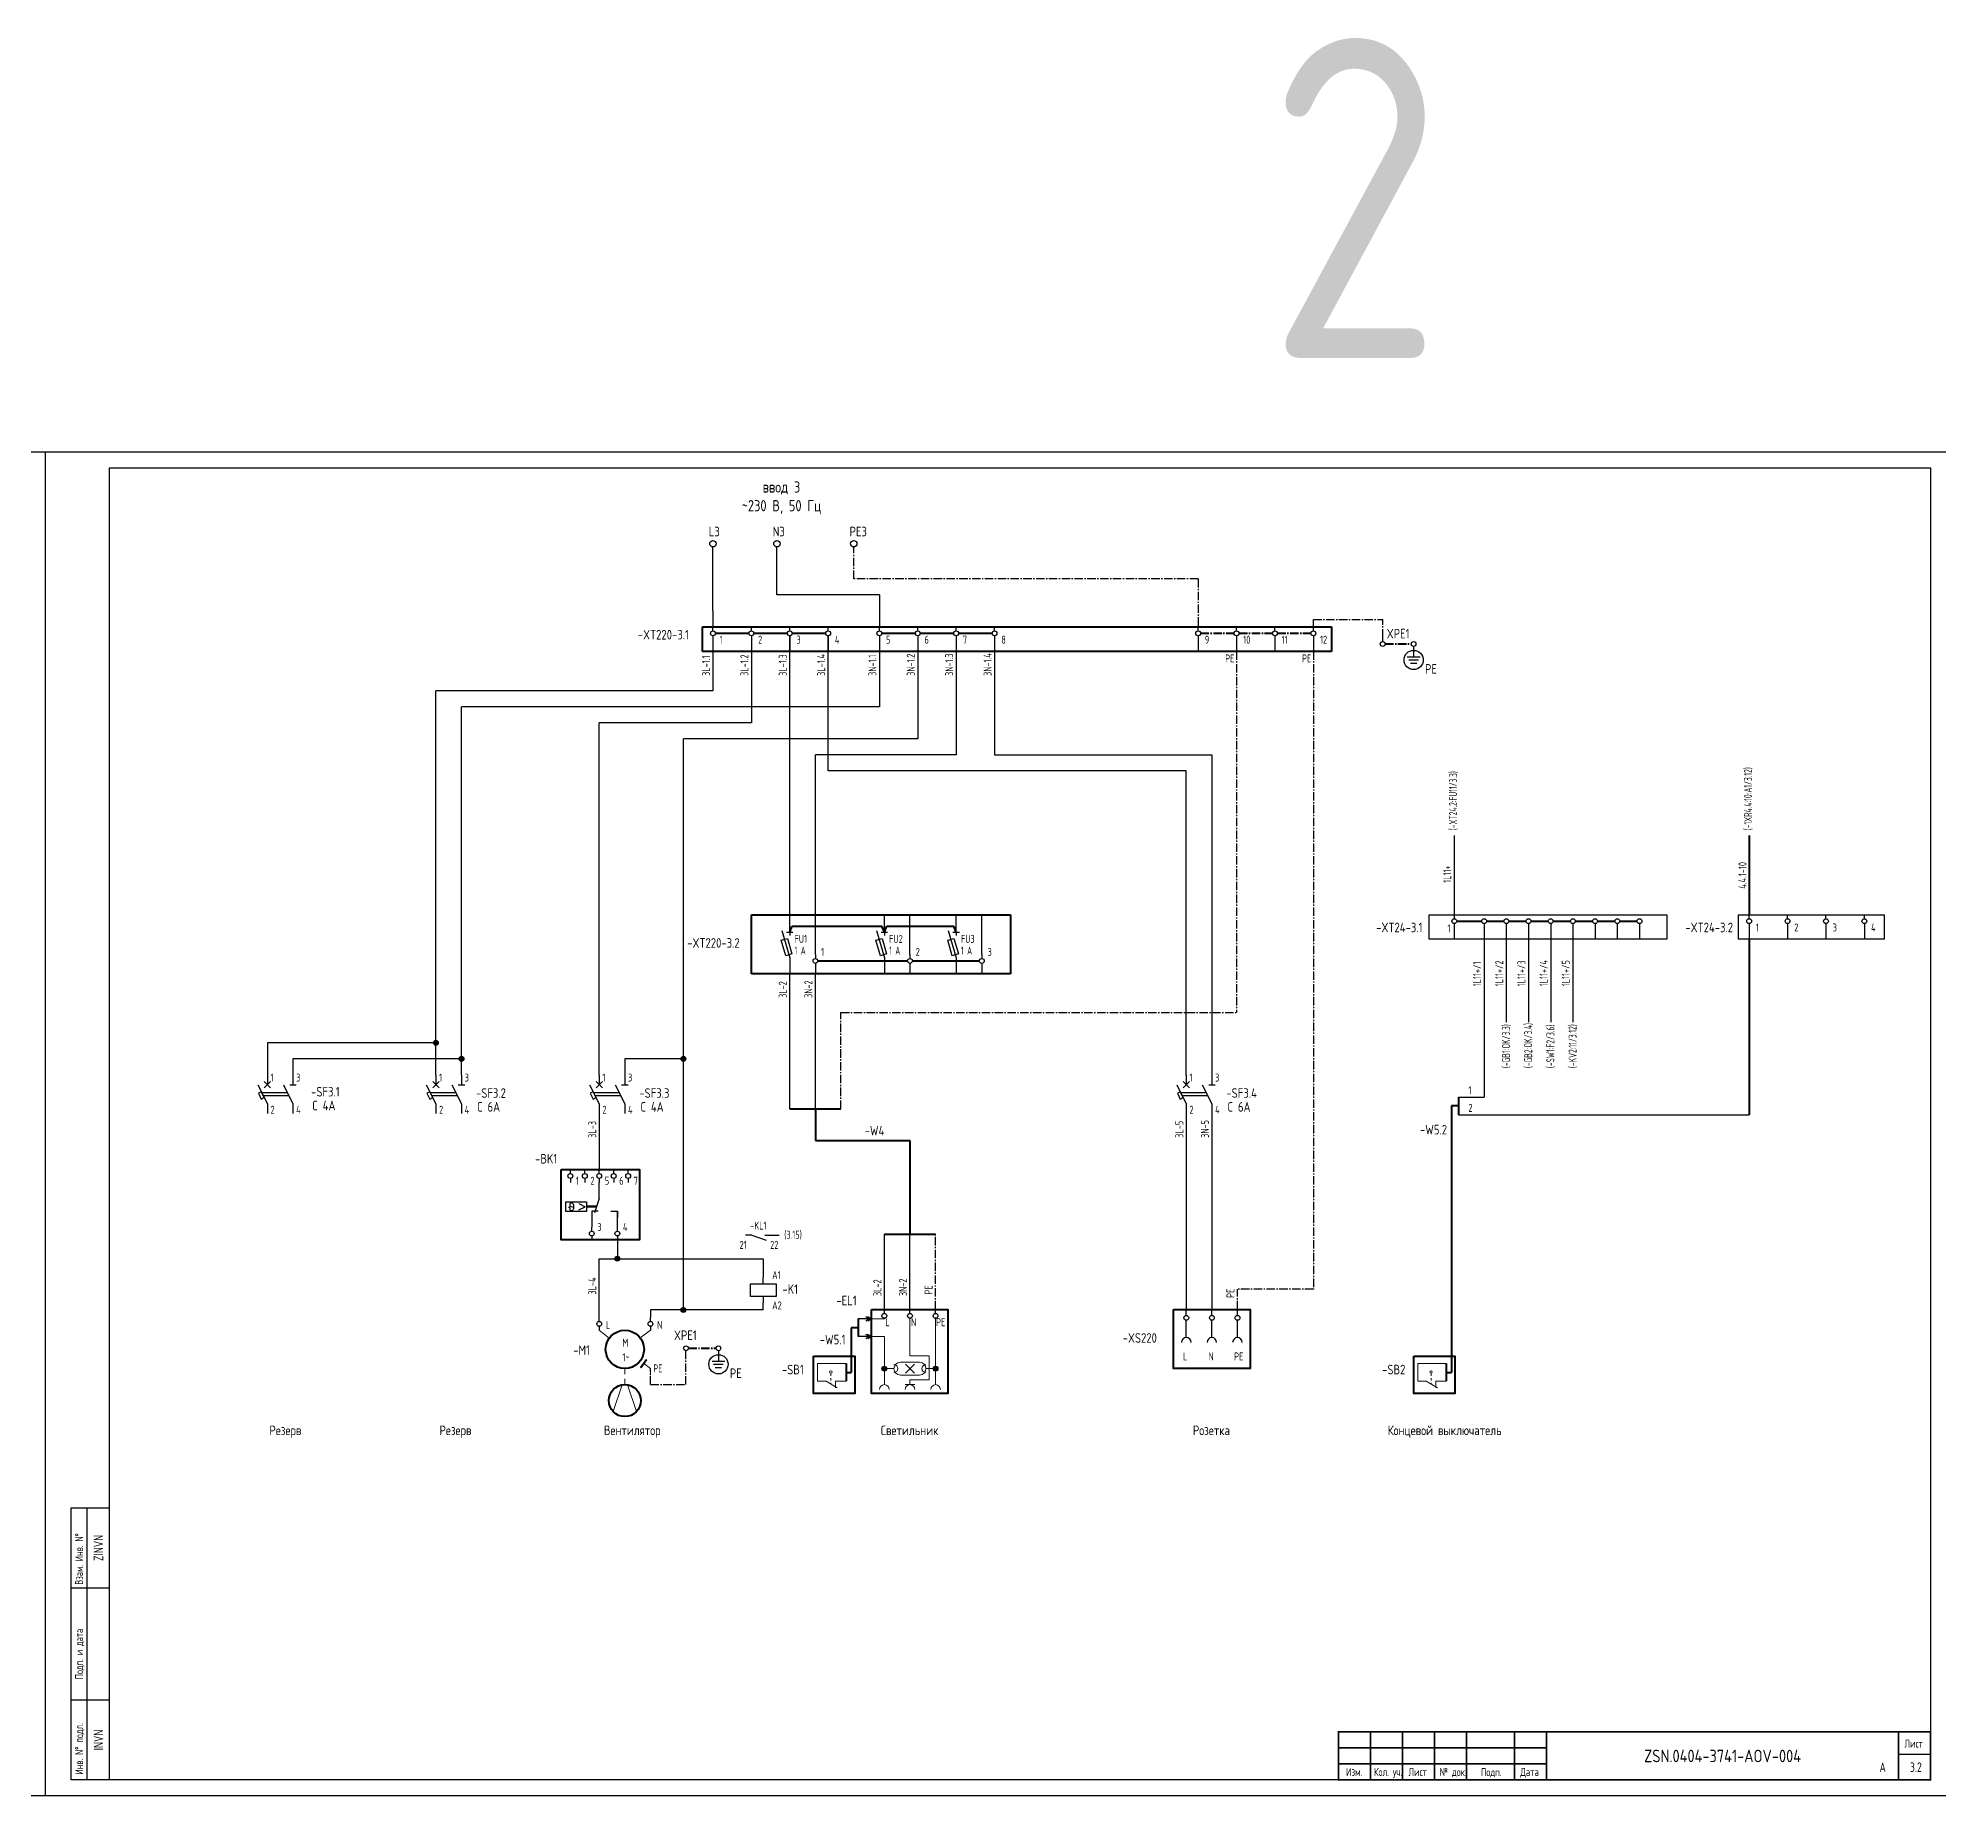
# Model space of a CAD drawing. Header units: millimetres. Extents: x 692 to 4850, y 1466 to 2016.
# Drawn here: x 1284 to 1878, y 1466 to 2016 of the extents above; entities that cross this region are included whole.
import ezdxf
from ezdxf.enums import TextEntityAlignment as Align

# ---------------------------------------------------------------- set-up
doc = ezdxf.new("R2010")
doc.units = ezdxf.units.MM
doc.set_wipeout_variables(frame=1)
doc.linetypes.add('EPL_DASHLONGDOT', pattern=[1, 0.66, -0.12, 0.1, -0.12])
doc.layers.add('EPLAN108', color=5, linetype='Continuous', lineweight=30)
for name, color, linetype in [('Временный', 6, 'Continuous'), ('КИА_МАРКИРОВКА', 2, 'Continuous'), ('КИА_НАКЛЕЙКИ', 1, 'Continuous'), ('КИА_РАМКИ-ШТАМПЫ', 7, 'Continuous'), ('ФОРМАТ', 7, 'Continuous')]:
    doc.layers.add(name, color=color, linetype=linetype)
doc.styles.add('GOST 2.304 type A', font='')
doc.styles.add('GOST-A 3-1', font='', dxfattribs={"height": 3})
doc.styles.add('GOSTA-2.5-1', font='', dxfattribs={"width": 0.9, "height": 2.5})
doc.styles.add('ROMAND0-100', font='romand.shx')
doc.styles.add('ROMANS0-60', font='romans.shx', dxfattribs={"width": 0.6})
doc.styles.add('ROMANS0-70', font='romans.shx', dxfattribs={"width": 0.7})
doc.styles.get('GOST 2.304 type A').set_extended_font_data('GOST 2.304 type A')
doc.styles.get('GOST-A 3-1').set_extended_font_data('GOST type A')
doc.styles.get('GOSTA-2.5-1').set_extended_font_data('GOST Type AU')

# ---------------------------------------------------------------- blocks, each defined once
blk = doc.blocks.new('frm6')
at = {"layer": 'ФОРМАТ'}
blk.add_line((-185, 15), (-120, 15), dxfattribs=at)
at = {"layer": 'ФОРМАТ', "const_width": 0.5}
blk.add_lwpolyline([(-185, 15), (-185, 0), (0, 0), (0, 15)], close=True, dxfattribs=at)
for points in [[(-175, 15), (-175, 0)], [(-165, 15), (-165, 0)], [(-155, 15), (-155, 0)], [(-145, 15), (-145, 0)], [(-130, 15), (-130, 0)], [(-120, 15), (-120, 0)], [(-10, 15), (-10, 0)], [(-185, 10), (-120, 10)], [(-10, 8), (0, 8)], [(-185, 5), (-120, 5)]]:
    blk.add_lwpolyline(points, dxfattribs=at)
at = {"layer": 'ФОРМАТ', "style": 'GOSTA-2.5-1', "width": 0.95}
for s, p in [('Лист', (-8.17, 9.36)), ('Изм.', (-182.63, 0.5)), ('Кол. уч.', (-173.96, 0.5)), ('Лист', (-163.13, 0.5)), ('№ док.', (-153.38, 0.5)), ('Подп.', (-140.5, 0.44)), ('Дата', (-128.17, 0.5))]:
    blk.add_text(s, height=2.5, dxfattribs=at).set_placement(p, align=Align.BOTTOM_LEFT)
at = {"layer": 'ФОРМАТ', "flags": 8}
for tag, style, width, p in [('R2', 'ROMANS0-70', 0.7, (-184.4, 10)), ('QTY2', 'ROMANS0-70', 0.65, (-174.28, 10.29)), ('SH2', 'ROMANS0-70', 0.7, (-164.3, 10)), ('ND2', 'ROMANS0-60', 0.6, (-154.34, 10)), ('SIGN2', 'ROMANS0-70', 0.7, (-144.3, 10)), ('DATE2', 'ROMANS0-70', 0.43, (-129.4, 10)), ('R1', 'ROMANS0-70', 0.7, (-184.4, 5)), ('QTY1', 'ROMANS0-70', 0.65, (-174.28, 5.29)), ('SH1', 'ROMANS0-70', 0.7, (-164.3, 5)), ('ND1', 'ROMANS0-60', 0.6, (-154.34, 5)), ('SIGN1', 'ROMANS0-70', 0.7, (-144.3, 5)), ('DATE1', 'ROMANS0-70', 0.43, (-129.4, 5))]:
    blk.add_attdef(tag, text='', height=3, dxfattribs=dict(at, style=style, width=width)).set_placement(p, align=Align.BOTTOM_LEFT)
at = {"layer": 'ФОРМАТ', "style": 'ROMANS0-70', "width": 0.7, "flags": 8}
blk.add_attdef('SH', text='', height=3, dxfattribs=at).set_placement((-5.16, 3.75), align=Align.MIDDLE_CENTER)
blk = doc.blocks.new('A$C089F6265')
at = {"lineweight": 20}
blk.add_hatch(color=256, dxfattribs=at).paths.add_polyline_path([(13.09, 15.29), (14.88, 17.7), (14.68, 17.85), (12.89, 15.44)])
at = {"color": 0}
for p, q in [((0, 29.75), (0, 31)), ((16, 29.75), (16, 31)), ((0, 28.25), (0, 27)), ((16, 28.25), (16, 27))]:
    blk.add_line(p, q, dxfattribs=at)
at = {"lineweight": 20}
for p, q in [((3.15, 24.53), (0, 27)), ((12.8, 24.6), (16, 27)), ((8, 15), (8, 13.24)), ((16, 15), (13.78, 16.65)), ((16, 13), (16, 15)), ((4.36, 1.57), (7.14, 9.93)), ((8, 11.76), (8, 10)), ((11.64, 1.57), (8.86, 9.93))]:
    blk.add_line(p, q, dxfattribs=at)
blk.add_lwpolyline([(12.89, 15.44), (13.09, 15.29), (14.88, 17.7), (14.68, 17.85), (12.89, 15.44)], dxfattribs=at)
at = {"color": 0}
for centre in [(0, 29), (16, 29)]:
    blk.add_circle(centre, 0.75, dxfattribs=at)
at = {"lineweight": 40}
for centre, radius in [((8, 21), 6), ((8, 5), 5)]:
    blk.add_circle(centre, radius, dxfattribs=at)
at = {"style": 'GOSTA-2.5-1', "width": 0.9}
for s, p in [('L', (2.1, 27.38)), ('N', (18.1, 27.38)), ('M', (7.24, 21.82)), ('1~', (7.24, 17.3)), ('PE', (16.88, 13.8))]:
    blk.add_text(s, height=2.5, dxfattribs=at).set_placement(p)
blk = doc.blocks.new('A$C5C167954')
at = {"color": 0}
for p, q in [((0.75, 2.75), (0.75, 4)), ((0.75, 1.25), (0.75, 0))]:
    blk.add_line(p, q, dxfattribs=at)
blk.add_wipeout([(0.75, 2.75), (0.81, 2.75), (0.86, 2.74), (0.92, 2.73), (0.97, 2.72), (1.01, 2.7), (1.04, 2.69), (1.09, 2.67), (1.13, 2.65), (1.21, 2.6), (1.26, 2.55), (1.31, 2.5), (1.38, 2.41), (1.41, 2.35), (1.43, 2.31), (1.46, 2.23), (1.48, 2.18), (1.5, 2.08), (1.5, 2), (1.5, 1.94), (1.49, 1.87), (1.47, 1.8), (1.45, 1.73), (1.43, 1.69), (1.41, 1.64), (1.38, 1.59), (1.34, 1.54), (1.32, 1.51), (1.29, 1.48), (1.25, 1.44), (1.2, 1.4), (1.16, 1.37), (1.11, 1.34), (1.05, 1.31), (0.98, 1.28), (0.91, 1.27), (0.83, 1.25), (0.8, 1.25), (0.75, 1.25), (0.69, 1.25), (0.57, 1.27), (0.5, 1.29), (0.43, 1.32), (0.36, 1.36), (0.28, 1.42), (0.24, 1.45), (0.18, 1.51), (0.13, 1.57), (0.09, 1.64), (0.07, 1.69), (0.04, 1.75), (0.03, 1.79), (0.02, 1.84), (0.01, 1.9), (0, 1.96), (0, 2.02), (0, 2.08), (0.01, 2.13), (0.03, 2.2), (0.04, 2.25), (0.06, 2.3), (0.1, 2.37), (0.13, 2.42), (0.18, 2.49), (0.23, 2.55), (0.29, 2.6), (0.34, 2.63), (0.39, 2.66), (0.44, 2.68), (0.49, 2.7), (0.54, 2.72), (0.62, 2.74), (0.71, 2.75)], dxfattribs=at)
blk.add_circle((0.75, 2), 0.75, dxfattribs=at)
blk = doc.blocks.new('A$C60DA4E48')
for p, q in [((4, 13), (4, 18)), ((4, 13), (2.5, 8.5)), ((3.67, 9), (1.67, 9)), ((7.67, 9), (9.67, 9)), ((9.67, 4), (9.67, 9)), ((9.67, 9), (9.67, 7))]:
    blk.add_line(p, q)
at = {"color": 0}
for p, q in [((-5.26, 10.17), (-5.64, 10.17)), ((-5.23, 11.02), (-5.23, 10.67)), ((-5.23, 10.13), (-5.23, 9.75)), ((-5.19, 10.62), (-3.92, 10.27)), ((-4.07, 11.02), (-4.07, 9.75)), ((-2.41, 11.37), (-0.4, 10.41)), ((-2.41, 9.44), (-0.4, 10.41)), ((3.2, 10.59), (0.03, 10.59)), ((3.08, 10.23), (0.03, 10.23))]:
    blk.add_line(p, q, dxfattribs=at)
at = {"lineweight": 40}
blk.add_lwpolyline([(-7.91, 22), (16.63, 22), (16.63, 0), (-7.91, 0)], close=True, dxfattribs=at)
at = {"color": 0}
blk.add_lwpolyline([(-6.46, 11.9), (0.03, 11.9), (0.03, 8.91), (-6.46, 8.91)], close=True, dxfattribs=at)
for centre, radius, start, end in [((-5.26, 10.13), 0.0374, 0, 90), ((-4.65, 11.02), 0.579, 0, 180), ((-5.17, 10.67), 0.0532, 179.691, 253.58639), ((-4.65, 9.75), 0.579, 180, 0)]:
    blk.add_arc(centre, radius, start, end, dxfattribs=at)
for p in [(-5.78, 18), (-1.26, 18), (3.25, 18), (0.92, 0), (8.92, 0)]:
    blk.add_blockref('A$C5C167954', p)
blk.add_line((1.67, 9), (1.67, 4))
at = {"style": 'GOSTA-2.5-1', "width": 0.9}
for s, p in [('1', (-3.29, 17.27)), ('2', (1.23, 17.27)), ('5', (5.74, 17.27)), ('3', (3.41, 2.81)), ('4', (11.41, 2.81))]:
    blk.add_text(s, height=2.5, dxfattribs=at).set_placement(p)
blk.add_blockref('A$C5C167954', (7.76, 18))
blk.add_text('6', height=2.5, dxfattribs=at).set_placement((10.26, 17.27))
blk.add_blockref('A$C5C167954', (12.28, 18))
blk.add_text('7', height=2.5, dxfattribs=at).set_placement((14.77, 17.27))
blk = doc.blocks.new('A$C2EC3666A')
h = blk.add_hatch(color=7)
h.dxf.hatch_style = 1
edge = h.paths.add_edge_path()
edge.add_arc((0, 0), 0.75, 0, 360)
at = {"color": 0}
blk.add_circle((0, 0), 0.75, dxfattribs=at)
blk = doc.blocks.new('A$C77904139')
at = {"color": 0}
for p, q in [((10.34, 23.33), (9.22, 23.97)), ((10.96, 23.33), (9.83, 23.97)), ((15.01, 25.06), (15.01, 26.31)), ((23.01, 25.06), (23.01, 26.31)), ((31.01, 25.06), (31.01, 26.31)), ((10.34, 23.33), (6.87, 23.33)), ((10.34, 23.33), (9.22, 22.68)), ((10.34, 17.81), (9.22, 18.45)), ((10.96, 23.33), (9.83, 22.68)), ((10.96, 17.81), (9.83, 18.45)), ((15.01, 23.56), (15.01, 23.33)), ((23.01, 23.56), (23.01, 23.33)), ((31.01, 23.56), (31.01, 23.33)), ((10.34, 17.81), (6.87, 17.81)), ((10.34, 17.81), (9.22, 17.17)), ((10.96, 17.81), (9.83, 17.17))]:
    blk.add_line(p, q, dxfattribs=at)
at = {"color": 0, "lineweight": 40}
for p, q in [((6.87, 20.57), (4.69, 20.57)), ((4.69, 20.57), (4.69, 6.62)), ((6.87, 23.33), (6.87, 17.81)), ((3.06, 9.37), (3.06, 3.86)), ((3.06, 6.62), (4.69, 6.62))]:
    blk.add_line(p, q, dxfattribs=at)
at = {"lineweight": 20}
for p, q in [((10.96, 23.33), (15.01, 23.33)), ((23.01, 23.33), (23.01, 11.81)), ((31.01, 23.33), (31.01, 2.81)), ((15.01, 17.81), (10.96, 17.81)), ((15.01, 17.81), (15.01, 2.81)), ((-5.84, 3.86), (-5.84, 9.37)), ((-5.84, 9.37), (3.06, 9.37)), ((-1.71, 6.36), (-1.71, 5.61)), ((18.01, 7.81), (15.01, 7.81)), ((26.01, 9.81), (20.01, 9.81)), ((24.41, 6.41), (21.61, 9.21)), ((24.41, 9.21), (21.61, 6.41)), ((23.01, 11.81), (29.01, 11.81)), ((28.01, 7.81), (31.01, 7.81)), ((29.01, 4.31), (29.01, 11.81)), ((-3.21, 3.86), (-5.84, 3.86)), ((-3.21, 3.86), (0.29, 1.84)), ((-1.71, 4.86), (-1.71, 4.11)), ((-1.71, 3.36), (-1.71, 2.99)), ((-0.21, 1.86), (-0.21, 3.86)), ((3.06, 3.86), (-0.21, 3.86)), ((26.01, 5.81), (20.01, 5.81)), ((21.51, 2.81), (24.51, 2.81)), ((23.01, 4.31), (29.01, 4.31)), ((23.01, 2.81), (23.01, 4.31))]:
    blk.add_line(p, q, dxfattribs=at)
at = {"color": 0, "lineweight": 40}
for points in [[(10.96, 26.31), (34.83, 26.31), (34.83, 0), (10.96, 0)], [(-7.1, 11.74), (5.77, 11.74), (5.77, 0), (-7.1, 0)]]:
    blk.add_lwpolyline(points, close=True, dxfattribs=at)
at = {"color": 0}
for centre in [(15.01, 24.31), (23.01, 24.31), (31.01, 24.31)]:
    blk.add_circle(centre, 0.75, dxfattribs=at)
at = {"lineweight": 20}
blk.add_circle((-1.71, 6.73), 0.375, dxfattribs=at)
for centre, radius, start, end in [((20.01, 7.81), 2, 90, 270), ((18.01, 7.81), 1.25, 270, 90), ((26.01, 7.81), 2, 270, 90), ((28.01, 7.81), 1.25, 90, 270), ((15.01, 1.31), 1.5, 0, 180), ((23.01, 1.31), 1.5, 0, 180), ((31.01, 1.31), 1.5, 0, 180)]:
    blk.add_arc(centre, radius, start, end, dxfattribs=at)
at = {"color": 0}
for p in [(15.01, 7.81), (31.01, 7.81)]:
    blk.add_blockref('A$C2EC3666A', p, dxfattribs=at)
at = {"style": 'GOSTA-2.5-1', "width": 0.9}
for s, p in [('L', (15.36, 21.07)), ('N', (23.36, 21.07)), ('PE', (31.17, 21.07))]:
    blk.add_text(s, height=2.5, dxfattribs=at).set_placement(p)
blk = doc.blocks.new('A$C2D160E4F')
at = {"color": 0}
for p, q in [((1, 6.31), (5, 6.31)), ((3, 9.56), (3, 8.31)), ((3, 8.31), (3, 6.31)), ((1.5, 5.31), (4.5, 5.31)), ((2, 4.31), (4, 4.31))]:
    blk.add_line(p, q, dxfattribs=at)
blk.add_circle((3, 5.31), 3, dxfattribs=at)
at = {"style": 'GOST-A 3-1'}
blk.add_text('PE', height=3, dxfattribs=at).set_placement((6.57, 1))
blk = doc.blocks.new('A$C685B69D8')
at = {"color": 0}
for p, q in [((2, 6.44), (3.91, 7)), ((3.42, 1.64), (2, 6.44)), ((2.15, 9.5), (4.65, 1)), ((3.65, 9), (5.65, 9)), ((3.91, 7), (5.34, 2.21)), ((4.65, 9), (4.65, 8)), ((5.34, 2.21), (3.42, 1.64)), ((4.65, 1), (4.65, 0)), ((12.65, 2), (12.65, 0.75)), ((12.65, -0.75), (12.65, -2))]:
    blk.add_line(p, q, dxfattribs=at)
blk.add_circle((12.65, 0), 0.75, dxfattribs=at)
blk = doc.blocks.new('A$C11D95457')
at = {"lineweight": 25, "ltscale": 4}
for p, q in [((3, 12), (3, 9)), ((11, 12), (11, 9)), ((0, 9), (3, 3)), ((9.25, 6.5), (1.25, 6.5)), ((2, 10), (4, 8)), ((4, 10), (2, 8)), ((8, 9), (11, 3)), ((9.75, 5.5), (1.75, 5.5)), ((3, 3), (3, 0)), ((11, 3), (11, 0))]:
    blk.add_line(p, q, dxfattribs=at)
at = {"lineweight": 25}
blk.add_line((10, 9), (12, 9), dxfattribs=at)
at = {"lineweight": 25, "ltscale": 4}
blk.add_lwpolyline([(1.11, 4.55), (2, 5), (1.11, 6.79), (0.21, 6.34)], close=True, dxfattribs=at)
blk = doc.blocks.new('A$C552B4371')
at = {"color": 0}
for p, q in [((6.07, 16.59), (6.07, 18.45)), ((14.07, 16.59), (14.07, 18.45)), ((22.07, 16.59), (22.07, 18.45)), ((6.07, 9.65), (6.07, 15.09)), ((14.05, 9.65), (14.05, 15.09)), ((22.05, 9.65), (22.05, 15.09))]:
    blk.add_line(p, q, dxfattribs=at)
at = {"color": 0, "lineweight": 40}
blk.add_lwpolyline([(2.07, 18.45), (25.98, 18.45), (25.98, 0), (2.07, 0)], close=True, dxfattribs=at)
at = {"color": 0}
for centre in [(6.07, 15.84), (14.07, 15.84), (22.07, 15.84)]:
    blk.add_circle(centre, 0.75, dxfattribs=at)
for centre in [(6.07, 8.15), (14.05, 8.15), (22.05, 8.15)]:
    blk.add_arc(centre, 1.5, 0, 180, dxfattribs=at)
at = {"style": 'GOSTA-2.5-1', "width": 0.9}
for s, p in [('L', (5.05, 2.5)), ('N', (13.02, 2.5)), ('PE', (21.02, 2.5))]:
    blk.add_text(s, height=2.5, dxfattribs=at).set_placement(p)
blk = doc.blocks.new('A$C5C8D51D3')
at = {"lineweight": 25}
for p, q in [((4, 6), (4, 8)), ((4, 2), (4, 0))]:
    blk.add_line(p, q, dxfattribs=at)
blk.add_lwpolyline([(0, 6), (8, 6), (8, 2), (0, 2)], close=True, dxfattribs=at)

msp = doc.modelspace()

# ---------------------------------------------------------------- linework, layer by layer
for p, q in [((692, 1886.39), (1286, 1886.39)), ((1286, 1886.39), (1880, 1886.39)), ((1286, 1466.39), (1286, 1886.39)), ((1306, 1881.39), (1875, 1881.39)), ((1306, 1471.39), (1306, 1881.39)), ((1875, 1881.39), (1875, 1471.39)), ((1726.17, 1739.01), (1726.17, 1734.13)), ((1735.5, 1739), (1735.5, 1734.12)), ((1742.43, 1739), (1742.43, 1734.13)), ((1749.37, 1739), (1749.37, 1734.13)), ((1756.3, 1739), (1756.3, 1734.13)), ((1763.23, 1739), (1763.23, 1734.13)), ((1770.17, 1739), (1770.17, 1734.13)), ((1777.1, 1739), (1777.1, 1734.13)), ((1784.04, 1739), (1784.04, 1734.13)), ((1294, 1471.39), (1294, 1556.39)), ((1294, 1556.39), (1306, 1556.39)), ((1299, 1471.39), (1299, 1556.39)), ((1294, 1531.39), (1306, 1531.39)), ((1294, 1496.39), (1306, 1496.39)), ((1299, 1496.39), (1306, 1496.39)), ((1306, 1471.39), (1294, 1471.39)), ((1875, 1471.39), (1306, 1471.39)), ((1286, 1466.39), (692, 1466.39)), ((1880, 1466.39), (1286, 1466.39))]:
    msp.add_line(p, q)
at = {"color": 30, "lineweight": 25, "ltscale": 4}
for p, q in [((1494.52, 1836.69), (1494.52, 1856.69)), ((1494.52, 1836.69), (1494.52, 1831.69)), ((1494.52, 1824.06), (1494.52, 1811.76)), ((1518.52, 1796.76), (1518.52, 1829.06)), ((1407.95, 1691.62), (1407.95, 1811.76)), ((1494.52, 1811.76), (1407.95, 1811.76)), ((1458.99, 1691.62), (1458.99, 1801.76)), ((1506.52, 1801.76), (1458.99, 1801.76)), ((1518.52, 1741.76), (1518.52, 1796.76)), ((1642.43, 1786.76), (1530.52, 1786.76)), ((1642.43, 1691.62), (1642.43, 1786.76)), ((1518.53, 1681.09), (1518.53, 1723.32)), ((1407.95, 1701.74), (1355.28, 1701.74)), ((1458.99, 1679.62), (1458.99, 1662.12)), ((1642.43, 1679.62), (1642.43, 1618.42)), ((1548.09, 1618.42), (1548.09, 1641.9))]:
    msp.add_line(p, q, dxfattribs=at)
at = {"color": 5, "lineweight": 25, "ltscale": 8}
for p, q in [((1514.52, 1841.69), (1514.52, 1856.69)), ((1546.52, 1841.69), (1514.52, 1841.69)), ((1546.52, 1841.69), (1546.52, 1831.69)), ((1546.52, 1824.06), (1546.52, 1806.76)), ((1558.52, 1824.06), (1558.52, 1796.76)), ((1570.52, 1824.06), (1570.52, 1791.76)), ((1582.52, 1824.06), (1582.52, 1791.76)), ((1415.95, 1691.62), (1415.95, 1806.76)), ((1546.52, 1806.76), (1415.95, 1806.76)), ((1485.29, 1618.25), (1485.29, 1796.76)), ((1558.52, 1796.76), (1485.29, 1796.76)), ((1526.53, 1741.76), (1526.53, 1791.76)), ((1570.52, 1791.76), (1526.53, 1791.76)), ((1582.52, 1791.76), (1650.43, 1791.76)), ((1650.43, 1791.76), (1650.43, 1691.62)), ((1526.53, 1681.09), (1526.53, 1723.32)), ((1650.43, 1679.62), (1650.43, 1618.42)), ((1556.09, 1618.42), (1556.09, 1641.9)), ((1510.25, 1618.25), (1474.99, 1618.25)), ((1510.25, 1618.25), (1510.25, 1620.45))]:
    msp.add_line(p, q, dxfattribs=at)
at = {"color": 3, "linetype": 'EPL_DASHLONGDOT', "lineweight": 25, "ltscale": 4}
for p, q in [((1538.52, 1846.69), (1538.52, 1856.69)), ((1646.13, 1846.69), (1538.52, 1846.69)), ((1703.8, 1828.36), (1703.8, 1834.01)), ((1658.13, 1824.06), (1658.13, 1711.22)), ((1682.13, 1824.06), (1682.13, 1624.73)), ((1534.53, 1681.09), (1534.53, 1711.22)), ((1534.53, 1711.22), (1658.13, 1711.22)), ((1564.09, 1618.42), (1564.09, 1641.9)), ((1658.43, 1618.42), (1658.43, 1624.73)), ((1682.13, 1624.73), (1658.43, 1624.73)), ((1486.1, 1594.92), (1486.1, 1605.53)), ((1474.99, 1594.92), (1474.99, 1599.93)), ((1474.99, 1594.92), (1486.1, 1594.92))]:
    msp.add_line(p, q, dxfattribs=at)
at = {"color": 30, "lineweight": 40, "ltscale": 4}
for p, q in [((1495.27, 1829.69), (1505.77, 1829.69)), ((1507.27, 1829.69), (1517.77, 1829.69)), ((1519.27, 1829.69), (1529.77, 1829.69)), ((1518.52, 1736.32), (1519.29, 1738.14)), ((1519.29, 1738.14), (1547.32, 1738.14)), ((1548.08, 1736.32), (1547.32, 1738.14)), ((1548.08, 1736.32), (1548.85, 1738.14)), ((1548.85, 1738.14), (1569.76, 1738.14)), ((1570.52, 1736.32), (1569.76, 1738.14))]:
    msp.add_line(p, q, dxfattribs=at)
at = {"color": 5, "lineweight": 40, "ltscale": 8}
for p, q in [((1547.27, 1829.69), (1557.77, 1829.69)), ((1559.27, 1829.69), (1569.77, 1829.69)), ((1571.27, 1829.69), (1581.77, 1829.69))]:
    msp.add_line(p, q, dxfattribs=at)
at = {"color": 3, "linetype": 'EPL_DASHLONGDOT', "lineweight": 40, "ltscale": 4}
for p, q in [((1646.88, 1829.69), (1657.38, 1829.69)), ((1704.55, 1826.36), (1712.71, 1826.36)), ((1486.85, 1606.28), (1495.49, 1606.28))]:
    msp.add_line(p, q, dxfattribs=at)
at = {"color": 0, "lineweight": 40}
for p, q in [((1687.76, 1831.69), (1687.76, 1824.06)), ((1687.76, 1824.06), (1491.25, 1824.06)), ((1506.52, 1741.76), (1587.52, 1741.76)), ((1506.52, 1723.32), (1506.52, 1741.76)), ((1587.52, 1741.76), (1587.52, 1723.32)), ((1818.31, 1734.13), (1818.31, 1679.24)), ((1587.52, 1723.32), (1506.52, 1723.32)), ((1727.48, 1682), (1725.31, 1682)), ((1725.31, 1682), (1725.31, 1598.72)), ((1727.48, 1684.75), (1727.48, 1679.24)), ((1556.09, 1671.23), (1556.09, 1641.9)), ((1723.67, 1601.48), (1723.67, 1595.96)), ((1723.67, 1598.72), (1725.31, 1598.72))]:
    msp.add_line(p, q, dxfattribs=at)
at = {"color": 0}
for p, q in [((1703.8, 1827.11), (1703.8, 1828.36)), ((1518.52, 1736.32), (1518.52, 1741.76)), ((1526.53, 1729.32), (1526.53, 1741.76)), ((1548.08, 1736.32), (1548.08, 1741.76)), ((1556.09, 1729.32), (1556.09, 1741.76)), ((1570.52, 1736.32), (1570.52, 1741.76)), ((1578.53, 1729.32), (1578.53, 1741.76)), ((1518.53, 1727.32), (1518.53, 1723.32)), ((1526.53, 1725.32), (1526.53, 1723.32)), ((1548.09, 1727.32), (1548.09, 1723.32)), ((1556.09, 1725.32), (1556.09, 1723.32)), ((1570.53, 1727.32), (1570.53, 1723.32)), ((1578.53, 1725.32), (1578.53, 1723.32)), ((1727.48, 1679.24), (1818.31, 1679.24))]:
    msp.add_line(p, q, dxfattribs=at)
at = {"color": 1}
for p, q in [((1726.17, 1766.47), (1726.17, 1740.51)), ((1735.5, 1734.12), (1735.5, 1684.75)), ((1742.43, 1734.12), (1742.43, 1708.16)), ((1749.37, 1734.12), (1749.37, 1708.16)), ((1756.3, 1734.13), (1756.3, 1708.17)), ((1763.23, 1734.13), (1763.23, 1708.17)), ((1727.48, 1684.75), (1735.5, 1684.75))]:
    msp.add_line(p, q, dxfattribs=at)
at = {"lineweight": 40, "ltscale": 4}
for p, q in [((1726.92, 1739.76), (1734.75, 1739.75)), ((1736.25, 1739.75), (1741.68, 1739.75)), ((1743.18, 1739.75), (1748.62, 1739.75)), ((1750.12, 1739.75), (1755.55, 1739.75)), ((1757.05, 1739.75), (1762.48, 1739.75)), ((1763.98, 1739.75), (1769.42, 1739.75)), ((1770.92, 1739.75), (1776.35, 1739.75)), ((1777.85, 1739.75), (1783.29, 1739.75))]:
    msp.add_line(p, q, dxfattribs=at)
at = {"color": 5, "linetype": 'Continuous', "lineweight": 40, "ltscale": 8}
for p, q in [((1527.28, 1727.32), (1555.34, 1727.32)), ((1556.84, 1727.32), (1577.78, 1727.32))]:
    msp.add_line(p, q, dxfattribs=at)
at = {"color": 30}
msp.add_line((1355.28, 1701.74), (1355.28, 1691.62), dxfattribs=at)
at = {"color": 5, "lineweight": 25, "ltscale": 4}
for p, q in [((1415.95, 1696.74), (1363.28, 1696.74)), ((1485.29, 1696.74), (1466.99, 1696.74))]:
    msp.add_line(p, q, dxfattribs=at)
at = {"color": 5}
for p, q in [((1363.28, 1696.74), (1363.28, 1691.62)), ((1466.99, 1696.74), (1466.99, 1691.62)), ((1474.99, 1618.25), (1474.99, 1615.93))]:
    msp.add_line(p, q, dxfattribs=at)
at = {"lineweight": 40}
for p, q in [((1518.53, 1681.09), (1534.53, 1681.09)), ((1526.53, 1681.09), (1526.53, 1671.23)), ((1526.53, 1671.23), (1556.09, 1671.23)), ((1548.09, 1641.9), (1564.09, 1641.9))]:
    msp.add_line(p, q, dxfattribs=at)
at = {"lineweight": 25}
for p, q in [((1506.69, 1641.61), (1504.69, 1641.61)), ((1506.69, 1641.61), (1511.19, 1640.11)), ((1510.69, 1641.61), (1512.69, 1641.61)), ((1512.69, 1641.61), (1515.21, 1641.61))]:
    msp.add_line(p, q, dxfattribs=at)
at = {"color": 30, "linetype": 'Continuous', "lineweight": 25, "ltscale": 4}
for p, q in [((1458.99, 1615.93), (1458.99, 1634.28)), ((1458.99, 1634.28), (1510.25, 1634.28)), ((1510.25, 1634.28), (1510.25, 1628.45))]:
    msp.add_line(p, q, dxfattribs=at)
at = {"lineweight": 20}
for p, q in [((1714.78, 1595.96), (1714.78, 1601.48)), ((1714.78, 1601.48), (1723.67, 1601.48)), ((1718.91, 1598.46), (1718.91, 1597.71)), ((1717.41, 1595.96), (1714.78, 1595.96)), ((1717.41, 1595.96), (1720.91, 1593.94)), ((1718.91, 1596.96), (1718.91, 1596.21)), ((1718.91, 1595.46), (1718.91, 1595.1)), ((1720.41, 1593.96), (1720.41, 1595.96)), ((1723.67, 1595.96), (1720.41, 1595.96))]:
    msp.add_line(p, q, dxfattribs=at)
msp.add_lwpolyline([(1718.33, 1741.76), (1792.58, 1741.76), (1792.58, 1734.13), (1718.33, 1734.13)], close=True)
at = {"color": 0, "lineweight": 40}
msp.add_lwpolyline([(1713.51, 1603.85), (1726.38, 1603.85), (1726.38, 1592.11), (1713.51, 1592.11)], close=True, dxfattribs=at)
at = {"color": 7, "linetype": 'Continuous', "lineweight": 25, "ltscale": 4}
for centre in [(1494.52, 1857.69), (1514.52, 1857.69), (1538.52, 1857.69)]:
    msp.add_circle(centre, 1, dxfattribs=at)
at = {"color": 0}
for centre in [(1703.8, 1826.36), (1713.46, 1826.36), (1486.1, 1606.28), (1496.24, 1606.28)]:
    msp.add_circle(centre, 0.75, dxfattribs=at)
for centre in [(1726.17, 1739.76), (1735.5, 1739.75), (1742.43, 1739.75), (1749.37, 1739.75), (1756.3, 1739.75), (1763.23, 1739.75), (1770.17, 1739.75), (1777.1, 1739.75), (1784.04, 1739.75)]:
    msp.add_circle(centre, 0.75)
at = {"lineweight": 20}
msp.add_circle((1718.91, 1598.84), 0.375, dxfattribs=at)

# ---------------------------------------------------------------- block references
at = {"color": 0}
for name, p in [('A$C2D160E4F', (1710.46, 1816.06)), ('A$C5C167954', (1817.56, 1737.76)), ('A$C5C167954', (1829.56, 1737.76)), ('A$C5C167954', (1841.56, 1737.76)), ('A$C5C167954', (1853.56, 1737.76)), ('A$C685B69D8', (1513.88, 1727.32)), ('A$C685B69D8', (1543.44, 1727.32)), ('A$C685B69D8', (1565.88, 1727.32)), ('A$C2EC3666A', (1407.95, 1701.74)), ('A$C2EC3666A', (1415.95, 1696.74)), ('A$C2EC3666A', (1485.29, 1696.74)), ('A$C11D95457', (1352.28, 1679.62)), ('A$C11D95457', (1404.95, 1679.62)), ('A$C11D95457', (1455.99, 1679.62)), ('A$C11D95457', (1639.43, 1679.62)), ('A$C2EC3666A', (1464.66, 1634.28)), ('A$C5C8D51D3', (1506.25, 1620.45)), ('A$C089F6265', (1458.99, 1584.93)), ('A$C2EC3666A', (1485.29, 1618.25)), ('A$C77904139', (1533.07, 1592.11)), ('A$C552B4371', (1636.36, 1599.97)), ('A$C2D160E4F', (1493.24, 1595.97))]:
    msp.add_blockref(name, p, dxfattribs=at)
at = {"layer": 'КИА_РАМКИ-ШТАМПЫ'}
ref = msp.add_blockref('frm6', (1875, 1471.39), dxfattribs=at)
ref.add_attrib('TITLE', 'ZSN.0404-3741-AOV-004', dxfattribs={"layer": '0', "height": 3.9, "style": 'ROMAND0-100', "width": 0.8, "flags": 8}).set_placement((1810, 1478.89), align=Align.MIDDLE_CENTER)
ref.add_attrib('SH', '3.2', dxfattribs={"layer": '0', "height": 3, "style": 'ROMANS0-70', "width": 0.7, "flags": 8}).set_placement((1870.4, 1475.39), align=Align.MIDDLE_CENTER)
ref.add_attrib('REV', 'А', dxfattribs={"layer": '0', "height": 3, "style": 'ROMANS0-70', "width": 0.7, "flags": 8}).set_placement((1860.03, 1475.36), align=Align.MIDDLE_CENTER)

# ---------------------------------------------------------------- texts
at = {"style": 'GOST-A 3-1'}
for s, height, p in [('2', 100, (1667.67, 1915.71)), ('L3', 3, (1493.21, 1860)), ('N3', 3, (1513.21, 1860)), ('PE3', 3, (1537.21, 1860)), ('Резерв', 3, (1355.93, 1579.14)), ('Резерв', 3, (1409.07, 1579.14)), ('Вентилятор', 3, (1460.46, 1579.14)), ('Светильник', 3, (1546.98, 1579.14)), ('Розетка', 3, (1644.49, 1579.14)), ('Концевой выключатель', 3, (1705.36, 1579.14))]:
    msp.add_text(s, height=height, dxfattribs=at).set_placement(p)
at = {"style": 'GOSTA-2.5-1'}
for s, width, p in [('FU1', 0.9, (1520.02, 1732.96)), ('FU2', 0.9, (1549.58, 1732.96)), ('FU3', 0.9, (1572.02, 1732.96)), ('1', 0.9, (1724.05, 1736.23)), ('1 A', 0.7, (1520.02, 1729.32)), ('1', 0.9, (1528.33, 1728.88)), ('1 A', 0.7, (1549.58, 1729.32)), ('2', 0.9, (1557.89, 1728.88)), ('1 A', 0.7, (1572.02, 1729.32)), ('3', 0.9, (1580.33, 1728.88)), ('1', 0.9, (1356.28, 1689.62)), ('3', 0.9, (1364.28, 1689.62)), ('1', 0.9, (1408.95, 1689.62)), ('3', 0.9, (1416.95, 1689.62)), ('1', 0.9, (1459.99, 1689.62)), ('3', 0.9, (1467.99, 1689.62)), ('1', 0.9, (1643.43, 1689.62)), ('3', 0.9, (1651.43, 1689.62)), ('1', 0.9, (1730.59, 1685.67)), ('2', 0.9, (1356.28, 1679.57)), ('4', 0.9, (1364.28, 1679.57)), ('2', 0.9, (1408.95, 1679.57)), ('4', 0.9, (1416.95, 1679.57)), ('2', 0.9, (1459.99, 1679.57)), ('4', 0.9, (1467.99, 1679.57)), ('2', 0.9, (1643.43, 1679.57)), ('4', 0.9, (1651.43, 1679.57)), ('2', 0.9, (1730.59, 1680.16)), ('-KL1', 0.9, (1506.15, 1643.37)), ('21', 0.9, (1502.85, 1637.34)), ('22', 0.9, (1512.41, 1637.34)), ('(3.15)', 0.8, (1516.8, 1640.52)), ('A1', 0.9, (1513.04, 1627.92)), ('A2', 0.9, (1513.04, 1618.43))]:
    msp.add_text(s, height=2.5, dxfattribs=dict(at, width=width)).set_placement(p)
at = {"color": 7, "style": 'GOST-A 3-1'}
for s, p in [('C 4A', (1369.3, 1680.63)), ('C 6A', (1420.82, 1680.22)), ('C 4A', (1471.86, 1680.22)), ('C 6A', (1655.3, 1680.22))]:
    msp.add_text(s, height=3, dxfattribs=at).set_placement(p)
at = {"color": 2, "style": 'GOST-A 3-1'}
msp.add_text('-K1', height=3, dxfattribs=at).set_placement((1516.24, 1623.25))
at = {"style": 'GOSTA-2.5-1', "width": 0.9}
msp.add_text('PE', height=2.5, rotation=90, dxfattribs=at).set_placement((1657.49, 1622.01))
at = {"style": 'ROMANS0-70', "width": 0.7}
for s, p in [('Взам. Инв. N%%d', (1298.46, 1532.39)), ('Подп. и дата', (1298.46, 1502.86)), ('Инв. N%%d подл.', (1298.46, 1473.09))]:
    msp.add_text(s, height=2.5, rotation=90, dxfattribs=at).set_placement(p, align=Align.BOTTOM_LEFT)
at = {"style": 'ROMANS0-70', "width": 0.7, "flags": 12}
for tag, p in [('ZINVN', (1302.5, 1543.89)), ('INVN', (1302.5, 1483.89))]:
    msp.add_attdef(tag, text='', height=3, rotation=90, dxfattribs=at).set_placement(p, align=Align.MIDDLE_CENTER)
at = {"layer": 'EPLAN108', "color": 7, "insert": (1515.93, 1872.02), "char_height": 3.5, "attachment_point": 5, "style": 'GOST 2.304 type A'}
msp.add_mtext('ввод 3 \\P~230 B, 50 Гц', dxfattribs=at)
at = {"layer": 'Временный', "style": 'GOSTA-2.5-1', "width": 0.7}
for s, p in [('(-XT24.2:FU11/3.3)', (1727.04, 1768.15)), ('(-1XR4.4:10:A1/3.12)', (1819.18, 1768.15)), ('(-GB1:OK/3.3)', (1743.58, 1693.82)), ('(-GB2:OK/3.4)', (1750.51, 1693.82)), ('(-SW1:F2/3.6)', (1757.45, 1693.82)), ('(-KV2:11/3.12)', (1764.38, 1693.82))]:
    msp.add_text(s, height=2.5, rotation=90, dxfattribs=at).set_placement(p)
at = {"layer": 'КИА_МАРКИРОВКА', "style": 'GOSTA-2.5-1', "width": 0.9}
for s, p in [('3L-1.1', (1493.59, 1816.38)), ('3L-1.2', (1505.59, 1816.38)), ('3L-1.3', (1517.59, 1816.38)), ('3L-1.4', (1529.59, 1816.38)), ('3N-1.1', (1545.59, 1816.38)), ('3N-1.2', (1557.59, 1816.38)), ('3N-1.3', (1569.59, 1816.38)), ('3N-1.4', (1581.59, 1816.38)), ('1L11+', (1725.2, 1751.74)), ('4.4.1-10', (1817.46, 1749.87)), ('1L11+/1', (1734.53, 1719.38)), ('1L11+/2', (1741.46, 1719.38)), ('1L11+/3', (1748.39, 1719.38)), ('1L11+/4', (1755.33, 1719.39)), ('1L11+/5', (1762.26, 1719.39)), ('3L-2', (1517.58, 1715.75)), ('3N-2', (1525.58, 1715.75)), ('3L-3', (1458.05, 1672.05)), ('3L-5', (1641.49, 1672.05)), ('3N-5', (1649.49, 1672.05)), ('3L-4', (1458.05, 1623.07)), ('3N-2', (1555.14, 1622.59)), ('3L-2', (1547.14, 1622.59)), ('PE', (1563.14, 1623.07))]:
    msp.add_text(s, height=2.5, rotation=90, dxfattribs=at).set_placement(p)
for p in [(1654.59, 1820.58), (1678.59, 1820.58)]:
    msp.add_text('PE', height=2.5, dxfattribs=at).set_placement(p)
at = {"layer": 'КИА_МАРКИРОВКА', "style": 'GOST-A 3-1'}
for s, p in [('-W4', (1541.92, 1672.78)), ('-W5.2', (1715.45, 1673.11)), ('-W5.1', (1527.9, 1607.5))]:
    msp.add_text(s, height=3, dxfattribs=at).set_placement(p)
at = {"layer": 'КИА_НАКЛЕЙКИ', "style": 'GOST-A 3-1'}
for s, p in [('-XT220-3.1', (1471.05, 1827.76)), ('XPE1', (1705.05, 1828.09)), ('-XT24-3.1', (1701.76, 1736.29)), ('-XT24-3.2', (1798.37, 1736.29)), ('-XT220-3.2', (1486.47, 1731.44)), ('-SF3.1', (1368.96, 1684.95)), ('-SF3.2', (1420.47, 1684.54)), ('-SF3.3', (1471.51, 1684.54)), ('-SF3.4', (1654.96, 1684.54)), ('-EL1', (1533.09, 1619.71)), ('XPE1', (1482.34, 1608.85)), ('-XS220', (1622.55, 1608.01)), ('-M1', (1450.87, 1604.2)), ('-SB1', (1516.08, 1598.13)), ('-SB2', (1703.62, 1598.13))]:
    msp.add_text(s, height=3, dxfattribs=at).set_placement(p)

# ---------------------------------------------------------------- next in the draw order: linework, layer by layer
at = {"color": 0, "lineweight": 40}
msp.add_line((1818.31, 1766.47), (1818.31, 1741.76), dxfattribs=at)
at = {"color": 0}
for p, q in [((1818.31, 1737.76), (1818.31, 1734.13)), ((1830.31, 1737.76), (1830.31, 1734.13)), ((1842.31, 1737.76), (1842.31, 1734.13)), ((1854.31, 1737.76), (1854.31, 1734.13))]:
    msp.add_line(p, q, dxfattribs=at)
msp.add_lwpolyline([(1814.93, 1741.76), (1860.49, 1741.76), (1860.49, 1734.13), (1814.93, 1734.13)], close=True)

# ---------------------------------------------------------------- next in the draw order: block references
for name, p in [('A$C5C167954', (1493.77, 1827.69)), ('A$C5C167954', (1505.77, 1827.69)), ('A$C5C167954', (1517.77, 1827.69)), ('A$C5C167954', (1529.77, 1827.69)), ('A$C5C167954', (1545.77, 1827.69)), ('A$C5C167954', (1557.77, 1827.69)), ('A$C5C167954', (1569.77, 1827.69)), ('A$C5C167954', (1581.77, 1827.69)), ('A$C5C167954', (1645.38, 1827.69)), ('A$C5C167954', (1657.38, 1827.69)), ('A$C60DA4E48', (1454.99, 1640.12))]:
    msp.add_blockref(name, p, dxfattribs=at)

# ---------------------------------------------------------------- next in the draw order: texts
at = {"style": 'GOSTA-2.5-1', "width": 0.9}
for s, p in [('1', (1820.41, 1736.52)), ('2', (1832.41, 1736.52)), ('3', (1844.41, 1736.52)), ('4', (1856.41, 1736.52))]:
    msp.add_text(s, height=2.5, dxfattribs=at).set_placement(p)

# ---------------------------------------------------------------- next in the draw order: linework, layer by layer
at = {"color": 3, "linetype": 'EPL_DASHLONGDOT', "lineweight": 25, "ltscale": 4}
msp.add_line((1646.13, 1846.69), (1646.13, 1831.69), dxfattribs=at)
at = {"color": 0, "lineweight": 40}
for p, q in [((1491.25, 1831.69), (1687.76, 1831.69)), ((1491.25, 1824.06), (1491.25, 1831.69))]:
    msp.add_line(p, q, dxfattribs=at)
at = {"color": 3, "linetype": 'EPL_DASHLONGDOT', "lineweight": 40, "ltscale": 4}
msp.add_line((1658.88, 1829.69), (1669.38, 1829.69), dxfattribs=at)
at = {"color": 0}
for p, q in [((1494.52, 1827.69), (1494.52, 1824.06)), ((1506.52, 1827.69), (1506.52, 1824.06)), ((1518.52, 1827.69), (1518.52, 1824.06)), ((1530.52, 1827.69), (1530.52, 1824.06)), ((1546.52, 1827.69), (1546.52, 1824.06)), ((1558.52, 1827.69), (1558.52, 1824.06)), ((1570.52, 1827.69), (1570.52, 1824.06)), ((1582.52, 1827.69), (1582.52, 1824.06)), ((1646.13, 1827.69), (1646.13, 1824.06)), ((1658.13, 1827.69), (1658.13, 1824.06))]:
    msp.add_line(p, q, dxfattribs=at)
at = {"color": 30, "lineweight": 25, "ltscale": 4}
for p, q in [((1506.52, 1829.06), (1506.52, 1801.76)), ((1530.52, 1786.76), (1530.52, 1829.06))]:
    msp.add_line(p, q, dxfattribs=at)
at = {"color": 30, "linetype": 'Continuous', "lineweight": 25, "ltscale": 4}
msp.add_line((1464.66, 1640.12), (1464.66, 1634.28), dxfattribs=at)

# ---------------------------------------------------------------- next in the draw order: texts
at = {"style": 'GOSTA-2.5-1', "width": 0.9}
for s, p in [('1', (1496.62, 1826.45)), ('2', (1508.62, 1826.45)), ('3', (1520.62, 1826.45)), ('4', (1532.62, 1826.45)), ('5', (1548.62, 1826.45)), ('6', (1560.62, 1826.45)), ('7', (1572.62, 1826.45)), ('8', (1584.62, 1826.45)), ('9', (1648.23, 1826.45)), ('10', (1660.23, 1826.45))]:
    msp.add_text(s, height=2.5, dxfattribs=at).set_placement(p)
at = {"layer": 'КИА_НАКЛЕЙКИ', "style": 'GOST-A 3-1'}
msp.add_text('-BK1', height=3, dxfattribs=at).set_placement((1438.96, 1664.01))

# ---------------------------------------------------------------- next in the draw order: block references
at = {"color": 0}
msp.add_blockref('A$C5C167954', (1669.38, 1827.69), dxfattribs=at)

# ---------------------------------------------------------------- next in the draw order: linework, layer by layer
at = {"color": 3, "linetype": 'EPL_DASHLONGDOT', "lineweight": 40, "ltscale": 4}
msp.add_line((1670.88, 1829.69), (1681.38, 1829.69), dxfattribs=at)
at = {"color": 0}
msp.add_line((1670.13, 1827.69), (1670.13, 1824.06), dxfattribs=at)

# ---------------------------------------------------------------- next in the draw order: texts
at = {"style": 'GOSTA-2.5-1', "width": 0.9}
msp.add_text('11', height=2.5, dxfattribs=at).set_placement((1672.22, 1826.45))

# ---------------------------------------------------------------- next in the draw order: block references
at = {"color": 0}
msp.add_blockref('A$C5C167954', (1681.38, 1827.69), dxfattribs=at)

# ---------------------------------------------------------------- next in the draw order: linework, layer by layer
at = {"color": 3, "linetype": 'EPL_DASHLONGDOT', "lineweight": 25, "ltscale": 4}
for p, q in [((1682.13, 1831.69), (1682.13, 1834.01)), ((1682.13, 1834.01), (1703.8, 1834.01))]:
    msp.add_line(p, q, dxfattribs=at)
at = {"color": 0}
msp.add_line((1682.13, 1827.69), (1682.13, 1824.06), dxfattribs=at)

# ---------------------------------------------------------------- next in the draw order: texts
at = {"style": 'GOSTA-2.5-1', "width": 0.9}
msp.add_text('12', height=2.5, dxfattribs=at).set_placement((1684.22, 1826.45))

doc.saveas('drawing.dxf')
